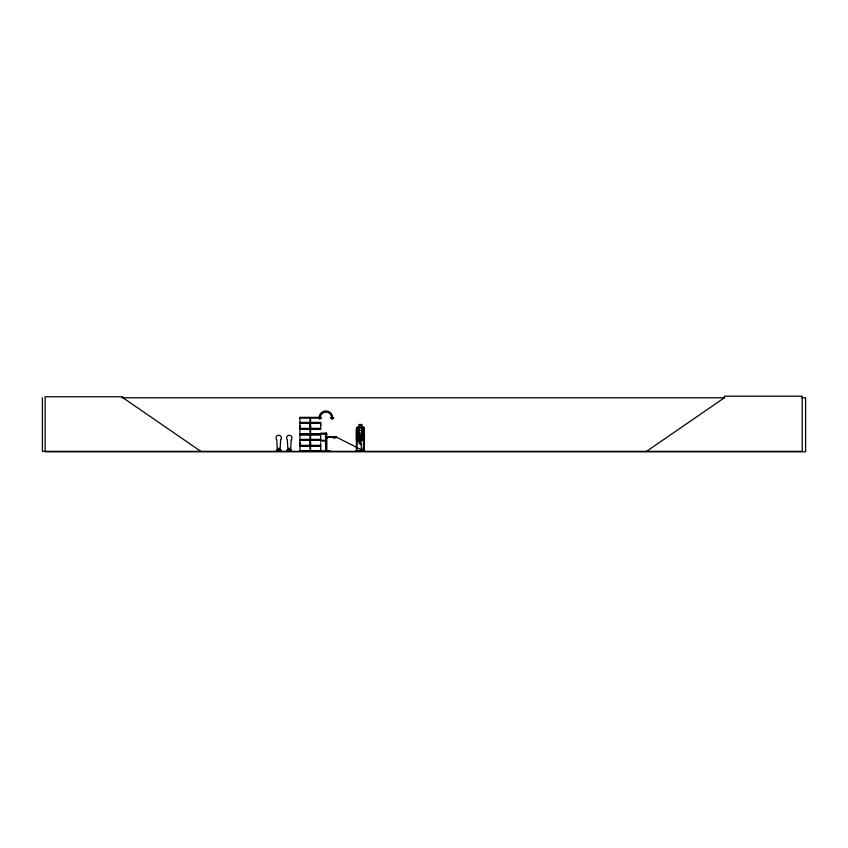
<?xml version="1.0" encoding="UTF-8"?>
<svg xmlns="http://www.w3.org/2000/svg" width="848" height="848" viewBox="0 0 848 848"><rect width="100%" height="100%" fill="white"/><g stroke="black" fill="none" stroke-linecap="round" stroke-linejoin="round"><path stroke-width="1.27" d="M299.959 445.348L299.959 440.377L310.071 440.377L310.061 445.348L299.959 445.348L299.969 442.868M299.959 428.346L299.959 423.385L310.071 423.385L310.061 428.346L299.959 428.346L299.969 425.866M310.061 442.868L310.061 440.377M310.061 425.866L310.061 423.385M320.65 442.868L320.639 445.348L310.538 445.348L310.548 442.868M310.538 428.346L310.538 423.385L320.65 423.385L320.639 428.346L310.538 428.346L310.548 425.866M320.639 425.866L320.639 423.385M325.685 441.087L325.685 440.292L326.469 440.292L310.538 440.377L310.538 445.348M326.522 451.348L326.469 433.18C321.933 433.572 333.911 435.215 320.427 433.911M326.469 441.087L320.427 441.108M326.469 433.18L320.427 433.18M334.154 437.356L327.402 437.356M327.402 436.964L334.154 436.943M278.769 448.571L278.695 449.143L278.632 448.571M289.316 448.73L289.051 448.984M310.071 434.346L299.853 434.25L310.071 434.144M356.457 433.084L357.368 430.434L363.612 430.434L364.428 433.084L363.538 430.53M356.542 433.095L357.432 430.53M364.428 435.257L363.516 437.897L357.273 437.897L356.446 435.257M325.77 451.242L325.791 436.72L326.692 436.72L326.65 451.348M363.008 440.186L363.008 435.225L361.683 433.095L361.683 428.155L359.202 428.155L359.202 433.116L357.867 435.225L357.867 440.186L359.202 441.077L359.107 443.822L361.767 443.822M361.683 438.946L361.683 435.225L363.008 433.116L363.008 428.155L361.683 427.265L361.683 424.604L359.202 424.604M356.542 428.166L357.337 427.265L363.453 427.265L364.343 428.155L364.428 440.218L363.58 441.161M280.169 451.327L281.038 451.327L276.236 451.337M276.978 450.712L276.671 449.588L276.48 451.337M276.448 450.998L277.805 451.306L276.692 450.998M279.501 451.337L280.741 450.998L280.741 449.588L280.402 450.712M287.557 450.712L287.249 449.588L286.815 451.337M287.069 450.712L288.384 451.306L287.271 450.998M290.08 451.337L291.193 450.712L287.037 450.712M291.076 450.998L291.108 451.337M360.866 450.913L361.704 451.337M360.866 451.327L360.994 450.161L361.195 450.913M361.502 451.21L360.845 451.2L363.919 451.316M363.389 451.316L363.22 451.327M363.559 451.327L363.601 429.745L364.333 429.745M319.685 419.347L321.434 417.778L320.3 417.778A5.682 5.682 0 0 1 325.992 412.096A5.682 5.682 0 0 1 331.674 417.778L330.54 417.778L332.183 419.347L333.815 417.778L332.692 417.778A6.805 6.805 0 0 0 325.876 410.962A6.805 6.805 0 0 0 319.071 417.778M646.536 451.348L724.383 397.776L724.383 396.196L802.219 396.196L802.219 451.348L42.4 451.348L42.4 397.776M279.692 451.348L280.518 451.337M363.018 451.2L363.209 451.21M299.959 451.136L299.959 446.345L310.071 446.345L310.071 451.136L299.927 451.337M121.985 397.776L724.786 397.776M801.625 397.776L805.6 397.776L805.6 451.804L45.135 451.804L45.135 396.758L122.981 396.758L122.981 397.776L200.817 451.348M299.948 417.396L310.071 417.396M310.527 417.396L320.661 417.396M320.661 417.598L310.527 417.587L310.548 422.389L320.65 422.389M299.969 417.894L310.061 417.894M310.548 417.894L320.639 417.894M299.885 422.728L310.135 422.728M310.463 422.728L320.714 422.728M299.885 423.035L310.135 423.035M310.463 423.035L320.714 423.035M359.107 427.18L357.294 427.18L356.446 428.123L356.457 440.229L357.39 441.161L361.683 441.077M299.885 428.696L310.135 428.696M310.463 428.696L320.714 428.696M299.885 429.003L310.135 429.003M310.463 429.003L320.714 429.003M320.65 429.353L310.538 429.353L310.538 434.134L320.661 434.144M359.202 433.116L361.683 433.095M310.548 434.006L320.639 434.006M310.527 434.346L320.661 434.399M299.969 434.886L310.061 434.886M310.548 434.886L320.639 434.886M364.958 451.337L364.386 451.242L364.343 428.155L363.485 427.18L361.767 427.18L361.767 424.519L359.107 424.519L359.202 427.265L357.867 428.155L357.867 433.116L359.202 435.247L361.683 435.225M325.78 437.621L326.692 437.621M357.337 437.812L363.453 437.812M325.78 437.844L326.692 437.844M299.885 439.73L310.135 439.73M310.463 439.73L320.714 439.73M299.885 440.038L310.135 440.038M310.463 440.038L320.714 440.038M361.683 440.186L359.202 440.186L359.202 435.225M361.237 443.292L359.647 443.292L359.647 442.402M299.885 445.688L310.135 445.688M310.463 445.688L320.714 445.688M299.885 445.995L310.135 445.995M310.463 445.995L320.714 445.995M277.667 450.489L279.469 450.489M276.448 450.712L280.614 450.712M356.308 450.564L357.22 450.564L357.209 451.348M363.516 450.564L364.417 450.564L364.407 451.284M330.328 450.945L311.47 451.348M357.209 450.786L363.622 450.913L335.967 436.9C335.946 434.568 335.956 440.441 335.967 436.9M287.037 450.998L291.32 450.998M299.969 450.998L310.061 450.998M310.548 450.998L320.639 450.998M362.085 438.999L361.004 437.155C364.587 433.943 361.502 432.31 360.432 436.572C359.361 432.554 356.213 433.36 359.902 437.144C356.298 440.78 359.467 441.585 360.474 437.759L361.81 440.101M362.774 450.913L362.764 449.334L361.937 449.334L361.948 450.913M357.04 451.348L357.135 429.745L356.393 429.745L356.404 451.348L356.478 450.564M325.908 433.996L325.961 451.348M291.299 450.998L291.32 449.588L291.002 450.712M289.921 450.712L289.91 448.348L288.68 448.348L288.68 450.712M279.331 450.712L279.331 448.348L278.091 448.348L278.102 450.712M334.144 436.656L334.154 438.172L334.144 436.656M280.614 439.9L280.052 450.309L277.349 450.309L276.787 439.9A2.703 2.703 0 0 1 276.787 436.073A2.703 2.703 0 0 1 280.614 436.073A2.703 2.703 0 0 1 280.603 439.9M291.193 439.9L290.631 450.309L287.928 450.309L287.366 439.9A2.703 2.703 0 0 1 287.366 436.073A2.703 2.703 0 0 1 291.193 436.073A2.703 2.703 0 0 1 291.193 439.9M363.622 443.578L363.241 450.521L361.449 450.521L361.068 443.578A1.802 1.802 0 0 1 361.449 440.748C359.806 437.197 364.884 437.197 363.241 440.748A1.802 1.802 0 0 1 363.622 443.578M310.071 417.576L299.948 417.576L299.969 422.389L310.071 422.389L310.071 417.598M361.237 425.049L359.647 425.049L359.647 425.94L361.237 425.94L361.237 425.049M310.071 429.353L299.959 429.353L299.959 434.134L310.061 434.006L310.071 429.353M310.071 434.579L299.948 434.568L299.969 439.381L310.071 439.381L310.071 434.6M320.661 434.568L310.527 434.579L310.548 439.381L320.65 439.381L320.65 434.6M327.402 436.54L325.399 436.54L325.399 437.78L327.402 437.78L327.402 436.54M320.65 446.345L310.538 446.345L310.538 451.136L320.661 451.136L320.65 446.345"/></g></svg>
